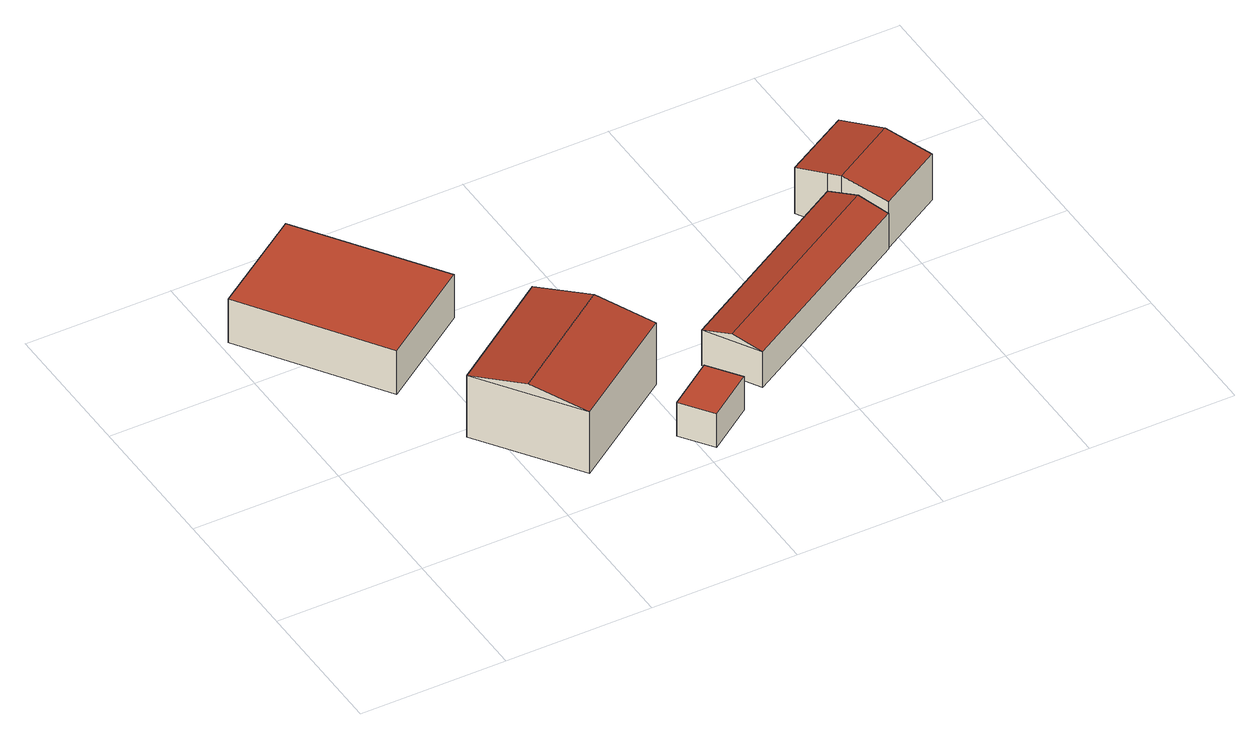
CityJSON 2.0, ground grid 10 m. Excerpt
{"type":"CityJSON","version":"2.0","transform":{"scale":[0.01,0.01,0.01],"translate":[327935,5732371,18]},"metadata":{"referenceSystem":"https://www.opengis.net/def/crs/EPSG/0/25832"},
"CityObjects":{
"building1":{"type":"Building","attributes":{"Geometrietyp2DReferenz":"3000","Gemeindeschluessel":"05170048","function":"31001_2100","roofType":"1000","measuredHeight":3.35},"geometry":[{"type":"Solid","lod":"2","boundaries":[[[[0,1,2,3]],[[4,5,1,0]],[[6,7,5,4]],[[3,2,7,6]],[[4,0,3,6]],[[1,5,7,2]]]],"semantics":{"surfaces":[{"type":"WallSurface"},{"type":"RoofSurface"},{"type":"GroundSurface"}],"values":[[0,0,0,0,1,2]]}}]},
"building2":{"type":"Building","attributes":{"Geometrietyp2DReferenz":"3000","Gemeindeschluessel":"05170048","function":"31001_2100","roofType":"3100","measuredHeight":5.51},"geometry":[{"type":"Solid","lod":"2","boundaries":[[[[8,9,10,11]],[[12,13,9,8]],[[14,15,13,12]],[[11,10,15,14]],[[8,16,12]],[[14,17,11]],[[11,17,16,8]],[[12,16,17,14]],[[9,13,15,10]]]],"semantics":{"surfaces":[{"type":"WallSurface"},{"type":"RoofSurface"},{"type":"GroundSurface"}],"values":[[0,0,0,0,0,0,1,1,2]]}}]},
"building3":{"type":"Building","attributes":{"Geometrietyp2DReferenz":"3000","Gemeindeschluessel":"05170048","function":"31001_2520","roofType":"1000","measuredHeight":2.58},"geometry":[{"type":"Solid","lod":"2","boundaries":[[[[18,19,20,21]],[[22,23,19,18]],[[24,25,23,22]],[[21,20,25,24]],[[22,18,21,24]],[[19,23,25,20]]]],"semantics":{"surfaces":[{"type":"WallSurface"},{"type":"RoofSurface"},{"type":"GroundSurface"}],"values":[[0,0,0,0,1,2]]}}]},
"building4":{"type":"Building","attributes":{"Geometrietyp2DReferenz":"3000","Gemeindeschluessel":"05170048","function":"31001_2100","roofType":"3100","measuredHeight":3.27},"geometry":[{"type":"Solid","lod":"2","boundaries":[[[[26,27,28,29]],[[30,31,27,26]],[[32,33,31,30]],[[29,28,33,32]],[[26,34,30]],[[32,35,29]],[[29,35,34,26]],[[30,34,35,32]],[[27,31,33,28]]]],"semantics":{"surfaces":[{"type":"WallSurface"},{"type":"RoofSurface"},{"type":"GroundSurface"}],"values":[[0,0,0,0,0,0,1,1,2]]}}]},
"building5":{"type":"Building","attributes":{"Geometrietyp2DReferenz":"3000","Gemeindeschluessel":"05170048","function":"31001_2100","roofType":"3100","measuredHeight":4.22},"geometry":[{"type":"Solid","lod":"2","boundaries":[[[[36,37,38,39]],[[40,41,37,36]],[[42,43,41,40]],[[44,45,43,42]],[[46,47,45,44]],[[48,49,47,46]],[[39,38,49,48]],[[39,48,46,36]],[[44,42,40,36,46]],[[37,41,43,45,47,49,38]]]],"semantics":{"surfaces":[{"type":"WallSurface"},{"type":"RoofSurface"},{"type":"GroundSurface"}],"values":[[0,0,0,0,0,0,0,1,1,2]]}}]}
},
"vertices":[
[679,2814,417],[679,2814,82],[31,2370,82],[31,2370,417],[1311,1898,417],[1311,1898,82],[657,1450,417],[657,1450,82],
[1584,1441,540],[1584,1441,67],[829,910,67],[829,910,540],[2053,779,540],[2053,779,67],[1293,250,540],[1293,250,67],[1819,1110,618],[1061,580,618],
[2242,537,310],[2242,537,53],[1925,313,53],[1925,313,310],[2396,323,310],[2396,323,53],[2078,100,310],[2078,100,53],
[2603,462,315],[2603,462,43],[3899,1216,43],[3899,1216,315],[2390,822,315],[2390,822,43],[3688,1579,315],[3688,1579,43],[2496,642,369],[3794,1398,369],
[3737,1495,473],[3737,1495,51],[3899,1216,51],[3899,1216,404],[3688,1579,452],[3688,1579,51],[3575,1774,404],[3575,1774,51],[4024,2031,404],[4024,2031,51],[4185,1754,473],[4185,1754,51],[4346,1476,404],[4346,1476,51]
]}
